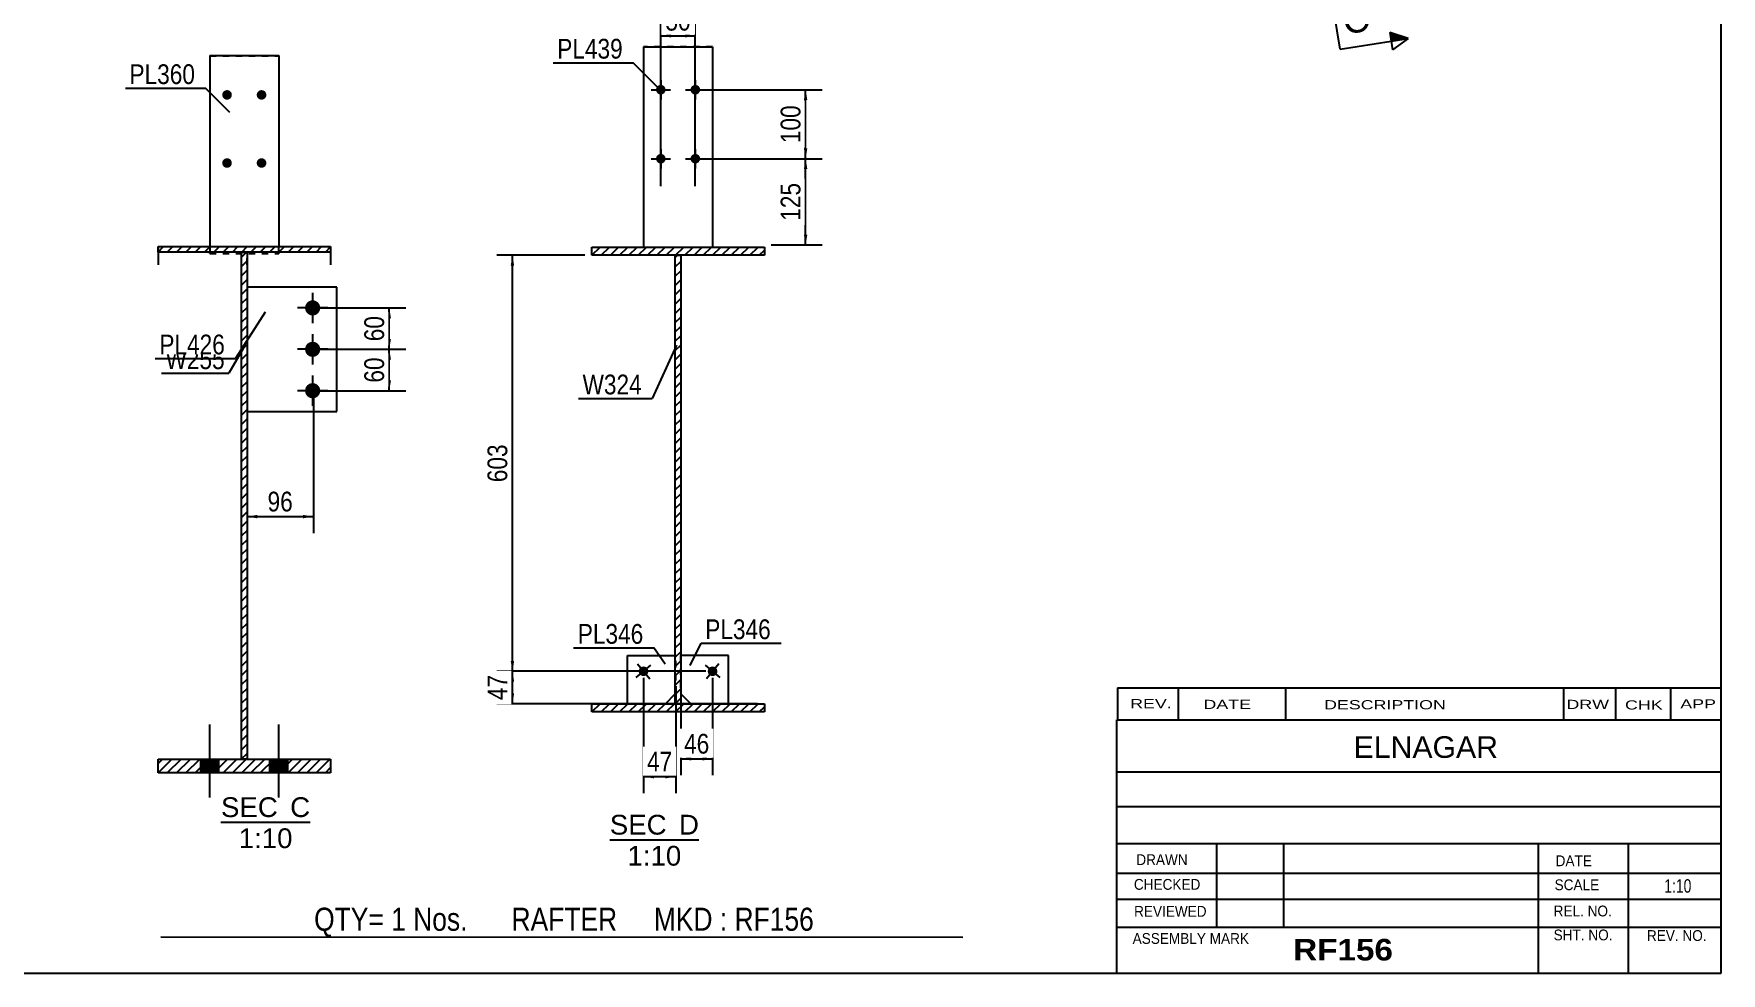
# Model space of a CAD drawing. Header units: millimetres. Extents: x -1016 to -614, y -184 to 93.
# Drawn here: x -858.4 to -613.9, y -184.1 to -47.9 of the extents above; entities that cross this region are included whole.
import ezdxf

# ---------------------------------------------------------------- set-up
doc = ezdxf.new("R2010")
doc.units = ezdxf.units.MM
doc.linetypes.add('DXK_LINE_DOT1', pattern=[1.8814, 0.9407, -0.9407])
doc.styles.add('Arial', font='ARIAL.TTF', dxfattribs={"height": 0.2})
doc.styles.add('Arial Bold', font='ARIALBD.TTF', dxfattribs={"height": 0.2})
doc.styles.add('Arial Narrow', font='ARIALN.TTF', dxfattribs={"height": 0.2})

# ---------------------------------------------------------------- blocks, each defined once
blk = doc.blocks.new('Unknown-624476566-1210')
at = {"color": 5, "linetype": 'Continuous'}
for p, q in [((-613.91, -184.05), (-613.91, 92.95)), ((-1013.91, -184.05), (-613.91, -184.05))]:
    blk.add_line(p, q, dxfattribs=at)
blk = doc.blocks.new('Unknown-624476566-12 - 1257')
at = {"color": 1, "linetype": 'Continuous'}
blk.add_line((-774.96, -164.7), (-762.05, -164.7), dxfattribs=at)
at = {"color": 0, "linetype": 'Continuous'}
for points in [[(-766.74, -163.95), (-766.74, -160.95), (-774.96, -160.95), (-774.96, -163.95)], [(-762.05, -163.95), (-762.05, -160.95), (-764.94, -160.95), (-764.94, -163.95)], [(-764.62, -168.45), (-764.62, -165.45), (-772.4, -165.45), (-772.4, -168.45)]]:
    blk.add_wipeout(points, dxfattribs=at)
at = {"color": 136, "linetype": 'Continuous', "style": 'Arial'}
for s, height, p in [('SEC', 2.865, (-774.96, -163.95)), ('D', 2.87, (-764.94, -163.95)), ('1:10', 2.865, (-772.4, -168.45))]:
    blk.add_text(s, height=height, dxfattribs=at).set_placement(p)
blk = doc.blocks.new('Unknown-624476566-14 - 1557')
at = {"color": 1, "linetype": 'Continuous'}
blk.add_line((-831.3, -162.16), (-818.39, -162.16), dxfattribs=at)
at = {"color": 0, "linetype": 'Continuous'}
for points in [[(-823.08, -161.41), (-823.08, -158.41), (-831.3, -158.41), (-831.3, -161.41)], [(-818.39, -161.41), (-818.39, -158.41), (-821.28, -158.41), (-821.28, -161.41)], [(-820.95, -165.91), (-820.95, -162.91), (-828.73, -162.91), (-828.73, -165.91)]]:
    blk.add_wipeout(points, dxfattribs=at)
at = {"color": 136, "linetype": 'Continuous', "style": 'Arial'}
for s, height, p in [('SEC', 2.865, (-831.3, -161.41)), ('C', 2.87, (-821.28, -161.41)), ('1:10', 2.865, (-828.73, -165.91))]:
    blk.add_text(s, height=height, dxfattribs=at).set_placement(p)
blk = doc.blocks.new('Bolt-624476566-1288 - 1257')
at = {"linetype": 'Continuous'}
for points in [[(-766.87, -55.98, -1), (-768.27, -55.98, -1)], [(-761.87, -55.98, -1), (-763.27, -55.98, -1)], [(-766.87, -65.98, -1), (-768.27, -65.98, -1)], [(-761.87, -65.98, -1), (-763.27, -65.98, -1)]]:
    blk.add_hatch(color=3, dxfattribs=at).paths.add_polyline_path(points)
at = {"color": 3, "linetype": 'Continuous'}
for p, q in [((-768.97, -55.98), (-766.17, -55.98)), ((-767.57, -54.58), (-767.57, -57.38)), ((-763.97, -55.98), (-761.17, -55.98)), ((-762.57, -54.58), (-762.57, -57.38)), ((-768.97, -65.98), (-766.17, -65.98)), ((-767.57, -64.58), (-767.57, -67.38)), ((-763.97, -65.98), (-761.17, -65.98)), ((-762.57, -64.58), (-762.57, -67.38))]:
    blk.add_line(p, q, dxfattribs=at)
blk = doc.blocks.new('Bolt-624476566-1289 - 1257')
at = {"linetype": 'Continuous'}
blk.add_hatch(color=3, dxfattribs=at).paths.add_polyline_path([(-759.54, -140.73, -1), (-760.61, -139.83, -1)])
at = {"color": 3, "linetype": 'Continuous'}
for p, q in [((-759.17, -139.21), (-760.97, -141.35)), ((-761.14, -139.38), (-759, -141.18))]:
    blk.add_line(p, q, dxfattribs=at)
blk = doc.blocks.new('Part-624476566-1378 - 1257')
at = {"linetype": 'Continuous'}
h = blk.add_hatch(dxfattribs=at)
h.set_pattern_fill('', scale=0.3, style=0, pattern_type=0)
h.set_pattern_definition([(45, (-777.5727, -146.177), (-0.67352, 0.67352), [])])
h.paths.add_polyline_path([(-777.57, -144.98), (-777.57, -146.18), (-752.57, -146.18), (-752.57, -144.98)])
at = {"color": 2, "linetype": 'Continuous'}
for p, q in [((-777.57, -146.18), (-777.57, -144.98)), ((-777.57, -144.98), (-752.57, -144.98)), ((-752.57, -146.18), (-777.57, -146.18)), ((-752.57, -144.98), (-752.57, -146.18))]:
    blk.add_line(p, q, dxfattribs=at)
blk = doc.blocks.new('Bolt-624476566-1290 - 1257')
at = {"linetype": 'Continuous'}
blk.add_hatch(color=3, dxfattribs=at).paths.add_polyline_path([(-769.54, -139.83, -1), (-770.61, -140.73, -1)])
at = {"color": 3, "linetype": 'Continuous'}
for p, q in [((-770.97, -139.21), (-769.17, -141.35)), ((-771.14, -141.18), (-769, -139.38))]:
    blk.add_line(p, q, dxfattribs=at)
blk = doc.blocks.new('Part-624476566-1292 - 1257')
at = {"color": 2, "linetype": 'Continuous'}
for p, q in [((-772.4, -144.98), (-772.4, -137.98)), ((-772.4, -137.98), (-765.47, -137.98)), ((-766.9, -144.98), (-765.47, -143.55))]:
    blk.add_line(p, q, dxfattribs=at)
at = {"color": 7, "linetype": 'DXK_LINE_DOT1'}
for p, q in [((-765.4, -137.98), (-765.47, -137.98)), ((-765.4, -143.48), (-765.4, -137.98)), ((-765.47, -143.55), (-765.4, -143.48)), ((-772.4, -144.98), (-766.9, -144.98))]:
    blk.add_line(p, q, dxfattribs=at)
blk = doc.blocks.new('Part-624476566-1293 - 1257')
at = {"color": 7, "linetype": 'DXK_LINE_DOT1'}
for p, q in [((-764.67, -137.98), (-764.74, -137.98)), ((-764.74, -137.98), (-764.74, -143.48)), ((-764.67, -143.55), (-764.74, -143.48)), ((-763.24, -144.98), (-757.74, -144.98))]:
    blk.add_line(p, q, dxfattribs=at)
at = {"color": 2, "linetype": 'Continuous'}
for p, q in [((-757.74, -137.98), (-764.67, -137.98)), ((-757.74, -144.98), (-757.74, -137.98)), ((-763.24, -144.98), (-764.67, -143.55))]:
    blk.add_line(p, q, dxfattribs=at)
blk = doc.blocks.new('Part-624476566-1294 - 1257')
at = {"color": 2, "linetype": 'Continuous'}
for p, q in [((-770.07, -49.78), (-770.07, -78.78)), ((-770.07, -49.78), (-760.07, -49.78)), ((-760.07, -49.78), (-760.07, -78.78))]:
    blk.add_line(p, q, dxfattribs=at)
at = {"color": 7, "linetype": 'DXK_LINE_DOT1'}
for p, q in [((-760.07, -49.78), (-770.07, -49.78)), ((-770.07, -78.78), (-760.07, -78.78))]:
    blk.add_line(p, q, dxfattribs=at)
blk = doc.blocks.new('Part-624476566-1401 - 1257')
at = {"linetype": 'Continuous'}
h = blk.add_hatch(dxfattribs=at)
h.set_pattern_fill('', scale=0.3, style=0, pattern_type=0)
h.set_pattern_definition([(45, (-765.4727, -144.977), (-0.673519, 0.673519), [])])
h.paths.add_polyline_path([(-765.47, -79.98), (-765.47, -144.98), (-764.67, -144.98), (-764.67, -79.98)])
at = {"color": 2, "linetype": 'Continuous'}
for p, q in [((-765.47, -144.98), (-765.47, -79.98)), ((-765.47, -79.98), (-764.67, -79.98)), ((-764.67, -79.98), (-764.67, -144.98)), ((-764.67, -144.98), (-765.47, -144.98))]:
    blk.add_line(p, q, dxfattribs=at)
blk = doc.blocks.new('Part-624476566-1425 - 1257')
at = {"linetype": 'Continuous'}
h = blk.add_hatch(dxfattribs=at)
h.set_pattern_fill('', scale=0.3, style=0, pattern_type=0)
h.set_pattern_definition([(45, (-777.5727, -79.977), (-0.67352, 0.67352), [])])
h.paths.add_polyline_path([(-777.57, -78.78), (-777.57, -79.98), (-752.57, -79.98), (-752.57, -78.78)])
at = {"color": 2, "linetype": 'Continuous'}
for p, q in [((-777.57, -79.98), (-777.57, -78.78)), ((-777.57, -78.78), (-752.57, -78.78)), ((-752.57, -79.98), (-777.57, -79.98)), ((-752.57, -78.78), (-752.57, -79.98))]:
    blk.add_line(p, q, dxfattribs=at)
blk = doc.blocks.new('Part-624476566-1559 - 1557')
at = {"linetype": 'Continuous'}
h = blk.add_hatch(dxfattribs=at)
h.set_pattern_fill('', scale=0.3, style=0, pattern_type=0)
h.set_pattern_definition([(45, (-840.4223, -79.5155), (-0.67352, 0.67352), [])])
h.paths.add_polyline_path([(-840.42, -78.71), (-840.42, -79.52), (-815.42, -79.52), (-815.42, -78.71)])
at = {"color": 7, "linetype": 'DXK_LINE_DOT1'}
for p, q in [((-840.42, -78.71), (-840.42, -79.52)), ((-815.42, -78.71), (-815.42, -79.52))]:
    blk.add_line(p, q, dxfattribs=at)
at = {"color": 2, "linetype": 'Continuous'}
for p, q in [((-840.42, -79.52), (-840.42, -78.71)), ((-840.42, -78.71), (-815.42, -78.71)), ((-840.42, -79.52), (-840.42, -81.37)), ((-815.42, -79.52), (-840.42, -79.52)), ((-815.42, -78.71), (-815.42, -79.52)), ((-815.42, -79.52), (-815.42, -81.37))]:
    blk.add_line(p, q, dxfattribs=at)
blk = doc.blocks.new('Part-624476566-1572 - 1557')
at = {"linetype": 'Continuous'}
h = blk.add_hatch(dxfattribs=at)
h.set_pattern_fill('', scale=0.3, style=0, pattern_type=0)
h.set_pattern_definition([(45, (-840.4223, -154.9955), (-0.67352, 0.67352), [])])
h.paths.add_polyline_path([(-840.42, -153), (-840.42, -155), (-815.42, -155), (-815.42, -153)])
at = {"color": 2, "linetype": 'Continuous'}
for p, q in [((-840.42, -155), (-840.42, -153)), ((-840.42, -153), (-815.42, -153)), ((-815.42, -153), (-815.42, -155)), ((-815.42, -155), (-840.42, -155))]:
    blk.add_line(p, q, dxfattribs=at)
blk = doc.blocks.new('Part-624476566-1641 - 1557')
at = {"linetype": 'Continuous'}
h = blk.add_hatch(dxfattribs=at)
h.set_pattern_fill('', scale=0.3, style=0, pattern_type=0)
h.set_pattern_definition([(45, (-828.3223, -152.9955), (-0.673519, 0.673519), [])])
h.paths.add_polyline_path([(-828.32, -79.52), (-828.32, -153), (-827.52, -153), (-827.52, -79.52)])
at = {"color": 7, "linetype": 'DXK_LINE_DOT1'}
for p, q in [((-828.32, -81.37), (-828.32, -79.52)), ((-827.52, -81.37), (-827.52, -79.52))]:
    blk.add_line(p, q, dxfattribs=at)
at = {"color": 2, "linetype": 'Continuous'}
for p, q in [((-828.32, -153), (-828.32, -79.52)), ((-828.32, -79.52), (-827.52, -79.52)), ((-827.52, -79.52), (-827.52, -153)), ((-827.52, -153), (-828.32, -153))]:
    blk.add_line(p, q, dxfattribs=at)
blk = doc.blocks.new('Part-624476566-1609 - 1557')
at = {"color": 2, "linetype": 'Continuous'}
for p, q in [((-814.52, -84.61), (-827.52, -84.61)), ((-814.52, -102.61), (-814.52, -84.61)), ((-827.52, -102.61), (-814.52, -102.61))]:
    blk.add_line(p, q, dxfattribs=at)
at = {"color": 7, "linetype": 'DXK_LINE_DOT1'}
blk.add_line((-827.52, -84.61), (-827.52, -102.61), dxfattribs=at)
blk = doc.blocks.new('Part-624476566-1619 - 1557')
at = {"color": 2, "linetype": 'Continuous'}
for p, q in [((-832.92, -51), (-832.92, -78.71)), ((-832.92, -51), (-822.92, -51)), ((-822.92, -51), (-822.92, -78.71))]:
    blk.add_line(p, q, dxfattribs=at)
at = {"color": 7, "linetype": 'DXK_LINE_DOT1'}
for p, q in [((-832.92, -51.08), (-822.92, -51.08)), ((-832.92, -78.71), (-832.92, -79.64)), ((-832.92, -79.72), (-832.92, -79.64)), ((-832.92, -79.64), (-822.92, -79.64)), ((-832.92, -79.72), (-822.92, -79.72)), ((-822.92, -79.64), (-822.92, -78.71)), ((-822.92, -79.64), (-822.92, -79.72))]:
    blk.add_line(p, q, dxfattribs=at)
blk = doc.blocks.new('Bolt-624476566-1646 - 1557')
at = {"linetype": 'Continuous'}
for points in [[(-834.22, -155), (-831.62, -155), (-831.62, -153), (-834.22, -153)], [(-824.22, -155), (-821.62, -155), (-821.62, -153), (-824.22, -153)]]:
    blk.add_hatch(color=3, dxfattribs=at).paths.add_polyline_path(points)
at = {"color": 3, "linetype": 'Continuous'}
for p, q in [((-832.92, -158.59), (-832.92, -148)), ((-822.92, -158.59), (-822.92, -148)), ((-834.22, -155), (-834.22, -153)), ((-831.62, -155), (-831.62, -153)), ((-824.22, -155), (-824.22, -153)), ((-821.62, -155), (-821.62, -153))]:
    blk.add_line(p, q, dxfattribs=at)
blk = doc.blocks.new('Bolt-624476566-1657 - 1557')
at = {"linetype": 'Continuous'}
for points in [[(-818.02, -88.71, -1), (-818.02, -86.51, -1)], [(-818.02, -94.71, -1), (-818.02, -92.51, -1)], [(-818.02, -100.71, -1), (-818.02, -98.51, -1)]]:
    blk.add_hatch(color=3, dxfattribs=at).paths.add_polyline_path(points)
at = {"color": 3, "linetype": 'Continuous'}
for p, q in [((-818.02, -85.41), (-818.02, -89.81)), ((-815.82, -87.61), (-820.22, -87.61)), ((-818.02, -91.41), (-818.02, -95.81)), ((-815.82, -93.61), (-820.22, -93.61)), ((-818.02, -97.41), (-818.02, -101.81)), ((-815.82, -99.61), (-820.22, -99.61))]:
    blk.add_line(p, q, dxfattribs=at)
blk = doc.blocks.new('Bolt-624476566-1665 - 1557')
at = {"linetype": 'Continuous'}
for points in [[(-830.42, -57.42), (-830.57, -57.41), (-830.71, -57.36), (-830.83, -57.29), (-830.94, -57.19), (-831.03, -57.08), (-831.09, -56.94), (-831.12, -56.8), (-831.12, -56.66), (-831.09, -56.52), (-831.03, -56.38), (-830.94, -56.27), (-830.83, -56.17), (-830.71, -56.1), (-830.57, -56.05), (-830.42, -56.04), (-830.28, -56.05), (-830.14, -56.1), (-830.01, -56.17), (-829.9, -56.27), (-829.82, -56.38), (-829.76, -56.52), (-829.73, -56.66), (-829.73, -56.8), (-829.76, -56.94), (-829.82, -57.08), (-829.9, -57.19), (-830.01, -57.29), (-830.14, -57.36), (-830.28, -57.41)], [(-825.42, -57.42), (-825.57, -57.41), (-825.71, -57.36), (-825.83, -57.29), (-825.94, -57.19), (-826.03, -57.08), (-826.09, -56.94), (-826.12, -56.8), (-826.12, -56.66), (-826.09, -56.52), (-826.03, -56.38), (-825.94, -56.27), (-825.83, -56.17), (-825.71, -56.1), (-825.57, -56.05), (-825.42, -56.04), (-825.28, -56.05), (-825.14, -56.1), (-825.01, -56.17), (-824.9, -56.27), (-824.82, -56.38), (-824.76, -56.52), (-824.73, -56.66), (-824.73, -56.8), (-824.76, -56.94), (-824.82, -57.08), (-824.9, -57.19), (-825.01, -57.29), (-825.14, -57.36), (-825.28, -57.41)], [(-830.42, -67.3), (-830.57, -67.28), (-830.71, -67.24), (-830.83, -67.17), (-830.94, -67.07), (-831.03, -66.95), (-831.09, -66.82), (-831.12, -66.68), (-831.12, -66.53), (-831.09, -66.39), (-831.03, -66.26), (-830.94, -66.14), (-830.83, -66.05), (-830.71, -65.97), (-830.57, -65.93), (-830.42, -65.91), (-830.28, -65.93), (-830.14, -65.97), (-830.01, -66.05), (-829.9, -66.14), (-829.82, -66.26), (-829.76, -66.39), (-829.73, -66.53), (-829.73, -66.68), (-829.76, -66.82), (-829.82, -66.95), (-829.9, -67.07), (-830.01, -67.17), (-830.14, -67.24), (-830.28, -67.28)], [(-825.42, -67.3), (-825.57, -67.28), (-825.71, -67.24), (-825.83, -67.17), (-825.94, -67.07), (-826.03, -66.95), (-826.09, -66.82), (-826.12, -66.68), (-826.12, -66.53), (-826.09, -66.39), (-826.03, -66.26), (-825.94, -66.14), (-825.83, -66.05), (-825.71, -65.97), (-825.57, -65.93), (-825.42, -65.91), (-825.28, -65.93), (-825.14, -65.97), (-825.01, -66.05), (-824.9, -66.14), (-824.82, -66.26), (-824.76, -66.39), (-824.73, -66.53), (-824.73, -66.68), (-824.76, -66.82), (-824.82, -66.95), (-824.9, -67.07), (-825.01, -67.17), (-825.14, -67.24), (-825.28, -67.28)]]:
    blk.add_hatch(color=3, dxfattribs=at).paths.add_polyline_path(points)
at = {"color": 3, "linetype": 'Continuous'}
for p, q in [((-830.42, -56.6), (-830.42, -57.12)), ((-825.42, -56.6), (-825.42, -57.12)), ((-830.42, -66.48), (-830.42, -67)), ((-825.42, -66.48), (-825.42, -67))]:
    blk.add_line(p, q, dxfattribs=at)
blk = doc.blocks.new('StraightDimension-624476566-5812 - 1257')
at = {"linetype": 'Continuous'}
for points in [[(-746.84, -57.48), (-746.59, -55.98), (-746.34, -57.48)], [(-746.34, -64.48), (-746.59, -65.98), (-746.84, -64.48)]]:
    blk.add_hatch(color=7, dxfattribs=at).paths.add_polyline_path(points)
at = {"color": 7, "linetype": 'Continuous'}
for p, q in [((-761.57, -55.98), (-744.19, -55.98)), ((-746.59, -65.98), (-746.59, -55.98)), ((-761.57, -65.98), (-744.19, -65.98))]:
    blk.add_line(p, q, dxfattribs=at)
at = {"color": 0}
blk.add_wipeout([(-746.74, -57.64), (-750.94, -57.64), (-750.94, -64.32), (-746.74, -64.32)], dxfattribs=at)
at = {"color": 3, "style": 'Arial Narrow'}
blk.add_text('100', height=2.863, rotation=90.0002, dxfattribs=at).set_placement((-747.34, -63.72))
blk = doc.blocks.new('StraightDimension-624476566-1529 - 1257')
at = {"linetype": 'Continuous'}
for points in [[(-768.57, -155.8), (-770.07, -155.55), (-768.57, -155.3)], [(-766.9, -155.3), (-765.4, -155.55), (-766.9, -155.8)]]:
    blk.add_hatch(color=7, dxfattribs=at).paths.add_polyline_path(points)
at = {"color": 7, "linetype": 'Continuous'}
for p, q in [((-770.07, -141.25), (-770.07, -157.95)), ((-765.4, -142.45), (-765.4, -157.95)), ((-770.07, -155.55), (-765.4, -155.55))]:
    blk.add_line(p, q, dxfattribs=at)
at = {"color": 0}
blk.add_wipeout([(-765.31, -155.4), (-765.31, -151.2), (-770.17, -151.2), (-770.17, -155.4)], dxfattribs=at)
at = {"color": 3, "style": 'Arial Narrow'}
blk.add_text('47', height=2.863, dxfattribs=at).set_placement((-769.57, -154.8))
blk = doc.blocks.new('StraightDimension-624476566-1512 - 1257')
at = {"linetype": 'Continuous'}
for points in [[(-763.17, -153.21), (-764.67, -152.96), (-763.17, -152.71)], [(-761.57, -152.71), (-760.07, -152.96), (-761.57, -153.21)]]:
    blk.add_hatch(color=7, dxfattribs=at).paths.add_polyline_path(points)
at = {"color": 7, "linetype": 'Continuous'}
for p, q in [((-760.07, -141.25), (-760.07, -155.36)), ((-764.67, -142.21), (-764.67, -155.36)), ((-764.67, -152.96), (-760.07, -152.96))]:
    blk.add_line(p, q, dxfattribs=at)
at = {"color": 0}
blk.add_wipeout([(-759.94, -152.81), (-759.94, -148.61), (-764.8, -148.61), (-764.8, -152.81)], dxfattribs=at)
at = {"color": 3, "style": 'Arial Narrow'}
blk.add_text('46', height=2.863, dxfattribs=at).set_placement((-764.2, -152.21))
blk = doc.blocks.new('StraightDimension-624476566-5192 - 1257')
at = {"linetype": 'Continuous'}
for points in [[(-789.32, -81.48), (-789.07, -79.98), (-788.82, -81.48)], [(-788.82, -138.78), (-789.07, -140.28), (-789.32, -138.78)]]:
    blk.add_hatch(color=7, dxfattribs=at).paths.add_polyline_path(points)
at = {"color": 7, "linetype": 'Continuous'}
for p, q in [((-778.57, -79.98), (-791.32, -79.98)), ((-789.07, -140.28), (-789.07, -79.98)), ((-761.07, -140.28), (-791.32, -140.28))]:
    blk.add_line(p, q, dxfattribs=at)
at = {"color": 0}
blk.add_wipeout([(-789.22, -106.78), (-793.42, -106.78), (-793.42, -113.47), (-789.22, -113.47)], dxfattribs=at)
at = {"color": 3, "style": 'Arial Narrow'}
blk.add_text('603', height=2.863, rotation=90.0002, dxfattribs=at).set_placement((-789.82, -112.87))
blk = doc.blocks.new('StraightDimension-624476566-5193 - 1257')
at = {"linetype": 'Continuous'}
for points in [[(-789.32, -141.78), (-789.07, -140.28), (-788.82, -141.78)], [(-788.82, -143.48), (-789.07, -144.98), (-789.32, -143.48)]]:
    blk.add_hatch(color=7, dxfattribs=at).paths.add_polyline_path(points)
at = {"color": 7, "linetype": 'Continuous'}
for p, q in [((-761.07, -140.28), (-791.32, -140.28)), ((-789.07, -144.98), (-789.07, -140.28)), ((-753.57, -144.98), (-791.32, -144.98))]:
    blk.add_line(p, q, dxfattribs=at)
at = {"color": 0}
blk.add_wipeout([(-789.22, -140.2), (-793.42, -140.2), (-793.42, -145.06), (-789.22, -145.06)], dxfattribs=at)
at = {"color": 3, "style": 'Arial Narrow'}
blk.add_text('47', height=2.863, rotation=90.0002, dxfattribs=at).set_placement((-789.82, -144.46))
blk = doc.blocks.new('StraightDimension-624476566-5247 - 1257')
at = {"linetype": 'Continuous'}
for points in [[(-766.07, -48.41), (-767.57, -48.16), (-766.07, -47.91)], [(-764.07, -47.91), (-762.57, -48.16), (-764.07, -48.41)]]:
    blk.add_hatch(color=7, dxfattribs=at).paths.add_polyline_path(points)
at = {"color": 7, "linetype": 'Continuous'}
for p, q in [((-767.57, -69.98), (-767.57, -45.91)), ((-762.57, -69.98), (-762.57, -45.91)), ((-767.57, -48.16), (-762.57, -48.16))]:
    blk.add_line(p, q, dxfattribs=at)
at = {"color": 0}
blk.add_wipeout([(-762.64, -48.01), (-762.64, -43.81), (-767.5, -43.81), (-767.5, -48.01)], dxfattribs=at)
at = {"color": 3, "style": 'Arial Narrow'}
blk.add_text('50', height=2.863, dxfattribs=at).set_placement((-766.9, -47.41))
blk = doc.blocks.new('StraightDimension-624476566-5813 - 1257')
at = {"linetype": 'Continuous'}
for points in [[(-746.84, -67.48), (-746.59, -65.98), (-746.34, -67.48)], [(-746.34, -76.98), (-746.59, -78.48), (-746.84, -76.98)]]:
    blk.add_hatch(color=7, dxfattribs=at).paths.add_polyline_path(points)
at = {"color": 7, "linetype": 'Continuous'}
for p, q in [((-761.57, -65.98), (-744.19, -65.98)), ((-746.59, -78.48), (-746.59, -65.98)), ((-751.57, -78.48), (-744.19, -78.48))]:
    blk.add_line(p, q, dxfattribs=at)
at = {"color": 0}
blk.add_wipeout([(-746.74, -68.89), (-750.94, -68.89), (-750.94, -75.57), (-746.74, -75.57)], dxfattribs=at)
at = {"color": 3, "style": 'Arial Narrow'}
blk.add_text('125', height=2.863, rotation=90.0002, dxfattribs=at).set_placement((-747.34, -74.97))
blk = doc.blocks.new('StraightDimension-624476566-1683 - 1557')
at = {"linetype": 'Continuous'}
for points in [[(-826.02, -118.11), (-827.52, -117.86), (-826.02, -117.61)], [(-819.42, -117.61), (-817.92, -117.86), (-819.42, -118.11)]]:
    blk.add_hatch(color=7, dxfattribs=at).paths.add_polyline_path(points)
at = {"color": 7, "linetype": 'Continuous'}
for p, q in [((-817.92, -100.61), (-817.92, -120.26)), ((-827.52, -103.61), (-827.52, -120.26)), ((-827.52, -117.86), (-817.92, -117.86))]:
    blk.add_line(p, q, dxfattribs=at)
at = {"color": 0}
blk.add_wipeout([(-820.29, -117.71), (-820.29, -113.51), (-825.15, -113.51), (-825.15, -117.71)], dxfattribs=at)
at = {"color": 3, "style": 'Arial Narrow'}
blk.add_text('96', height=2.863, dxfattribs=at).set_placement((-824.55, -117.11))
blk = doc.blocks.new('StraightDimension-624476566-1680 - 1557')
at = {"linetype": 'Continuous'}
for points in [[(-807.17, -89.11), (-806.92, -87.61), (-806.67, -89.11)], [(-806.67, -92.11), (-806.92, -93.61), (-807.17, -92.11)]]:
    blk.add_hatch(color=7, dxfattribs=at).paths.add_polyline_path(points)
at = {"color": 7, "linetype": 'Continuous'}
for p, q in [((-816.92, -87.61), (-804.52, -87.61)), ((-806.92, -93.61), (-806.92, -87.61)), ((-816.92, -93.61), (-804.52, -93.61))]:
    blk.add_line(p, q, dxfattribs=at)
at = {"color": 0}
blk.add_wipeout([(-807.07, -88.18), (-811.27, -88.18), (-811.27, -93.04), (-807.07, -93.04)], dxfattribs=at)
at = {"color": 3, "style": 'Arial Narrow'}
blk.add_text('60', height=2.863, rotation=90.0002, dxfattribs=at).set_placement((-807.67, -92.44))
blk = doc.blocks.new('StraightDimension-624476566-1681 - 1557')
at = {"linetype": 'Continuous'}
for points in [[(-807.17, -95.11), (-806.92, -93.61), (-806.67, -95.11)], [(-806.67, -98.11), (-806.92, -99.61), (-807.17, -98.11)]]:
    blk.add_hatch(color=7, dxfattribs=at).paths.add_polyline_path(points)
at = {"color": 7, "linetype": 'Continuous'}
for p, q in [((-816.92, -93.61), (-804.52, -93.61)), ((-806.92, -99.61), (-806.92, -93.61)), ((-816.92, -99.61), (-804.52, -99.61))]:
    blk.add_line(p, q, dxfattribs=at)
at = {"color": 0}
blk.add_wipeout([(-807.07, -94.18), (-811.27, -94.18), (-811.27, -99.04), (-807.07, -99.04)], dxfattribs=at)
at = {"color": 3, "style": 'Arial Narrow'}
blk.add_text('60', height=2.863, rotation=90.0002, dxfattribs=at).set_placement((-807.67, -98.44))
blk = doc.blocks.new('CBS_CALLOFF-624476566-9103')
at = {"color": 7, "linetype": 'Continuous'}
blk.add_line((-840.03, -178.78), (-723.8, -178.8), dxfattribs=at)
at = {"color": 3, "linetype": 'Continuous', "style": 'Arial Narrow'}
blk.add_text('QTY= 1 Nos.      RAFTER     MKD : RF156', height=3.3405, dxfattribs=at).set_placement((-817.81, -177.89))
blk = doc.blocks.new('CBS_NAME_BLOG-624476566-9104')
at = {"color": 7, "linetype": 'Continuous'}
for p, q in [((-701.51, -147.3), (-613.99, -147.3)), ((-701.51, -184.01), (-701.51, -147.3)), ((-701.5, -154.84), (-613.99, -154.84)), ((-701.43, -159.89), (-613.91, -159.89)), ((-701.51, -165.26), (-613.99, -165.26)), ((-686.98, -177.37), (-686.98, -165.27)), ((-677.3, -177.34), (-677.3, -165.28)), ((-640.38, -184.01), (-640.38, -165.28)), ((-627.33, -184.01), (-627.33, -165.27)), ((-701.5, -169.56), (-613.91, -169.54)), ((-701.51, -173.31), (-613.99, -173.31)), ((-701.51, -177.35), (-613.99, -177.35)), ((-701.51, -184.05), (-613.91, -184.05))]:
    blk.add_line(p, q, dxfattribs=at)
at = {"color": 3, "linetype": 'Continuous', "style": 'Arial'}
blk.add_text('ELNAGAR', height=3.133, dxfattribs=at).set_placement((-667.18, -152.83))
at = {"color": 3, "linetype": 'Continuous'}
for s, height, style, width, p in [('DRAWN', 1.566, 'Arial', 0.9, (-698.67, -168.37)), ('DATE', 1.566, 'Arial', 0.9, (-637.91, -168.53)), ('CHECKED', 1.566, 'Arial', 0.9, (-699.02, -171.95)), ('SCALE', 1.566, 'Arial', 0.9, (-638.06, -172.01)), ('1:10', 1.957, 'Arial Narrow', 0.9, (-622.17, -172.37)), ('REVIEWED', 1.566, 'Arial', 0.9, (-698.99, -175.86)), ('REL. NO.', 1.566, 'Arial', 0.9, (-638.2, -175.81)), ('ASSEMBLY MARK', 1.5663, 'Arial', 0.9, (-699.2, -179.79)), ('SHT. NO.', 1.566, 'Arial', 0.9, (-638.2, -179.28)), ('REV. NO.', 1.566, 'Arial', 0.9, (-624.68, -179.37)), ('RF156', 3.131, 'Arial Bold', 1.1, (-675.93, -182.2))]:
    blk.add_text(s, height=height, dxfattribs=dict(at, style=style, width=width)).set_placement(p)
blk = doc.blocks.new('CBS_REVISION-624476566-9105')
at = {"color": 7, "linetype": 'Continuous'}
for p, q in [((-701.42, -142.67), (-613.92, -142.67)), ((-701.42, -142.67), (-701.42, -147.3)), ((-692.63, -142.67), (-692.63, -147.3)), ((-677.03, -142.67), (-677.03, -147.24)), ((-636.77, -142.67), (-636.77, -147.3)), ((-629.23, -142.67), (-629.23, -147.3)), ((-621.28, -142.67), (-621.28, -147.3)), ((-701.42, -147.3), (-613.92, -147.3))]:
    blk.add_line(p, q, dxfattribs=at)
at = {"color": 7, "style": 'Arial Narrow', "width": 1.7}
for s, height, p in [('REV.', 1.326, (-699.56, -145.63)), ('DATE', 1.326, (-688.94, -145.74)), ('DESCRIPTION', 1.3257, (-671.46, -145.79)), ('DRW', 1.326, (-636.34, -145.74)), ('CHK', 1.326, (-627.86, -145.82)), ('APP', 1.326, (-619.85, -145.67))]:
    blk.add_text(s, height=height, dxfattribs=at).set_placement(p)
blk = doc.blocks.new('SectionMark-624476566-3178 - 1694')
at = {"linetype": 'Continuous'}
for points in [[(-679.85, 64.97), (-680.05, 66.2), (-677.58, 66.6)], [(-661.74, -48.94), (-661.94, -47.71), (-659.27, -48.55)]]:
    blk.add_hatch(color=30, dxfattribs=at).paths.add_polyline_path(points)
at = {"color": 30, "linetype": 'Continuous'}
for p, q in [((-679.85, 64.97), (-680.25, 67.44)), ((-680.25, 67.44), (-677.58, 66.6)), ((-677.58, 66.6), (-679.85, 64.97)), ((-659.27, -48.55), (-661.94, -47.71)), ((-661.94, -47.71), (-661.54, -50.18)), ((-659.27, -48.55), (-661.54, -50.18))]:
    blk.add_line(p, q, dxfattribs=at)
at = {"color": 0, "linetype": 'Continuous'}
for points in [[(-681.72, 59.86), (-682.35, 63.81), (-686.15, 63.21), (-685.53, 59.26)], [(-664.67, -47.39), (-665.3, -43.43), (-669.1, -44.04), (-668.47, -47.99)]]:
    blk.add_wipeout(points, dxfattribs=at)
at = {"color": 30, "linetype": 'Continuous'}
for p, q in [((-687.46, 65.02), (-677.58, 66.6)), ((-687.46, 65.02), (-685.89, 55.15)), ((-669.15, -50.12), (-670.72, -40.25)), ((-669.15, -50.12), (-659.27, -48.55))]:
    blk.add_line(p, q, dxfattribs=at)
at = {"color": 96, "linetype": 'Continuous', "style": 'Arial'}
for p in [(-685.53, 59.26), (-668.47, -47.99)]:
    blk.add_text('C', height=3.82, rotation=9.0355, dxfattribs=at).set_placement(p)
blk = doc.blocks.new('Mark-624476566-1397 - 1257')
at = {"color": 7, "linetype": 'Continuous'}
blk.add_line((-765.28, -93.01), (-768.82, -100.74), dxfattribs=at)
at = {"color": 0}
blk.add_wipeout([(-770.32, -100.14), (-770.32, -97.14), (-778.91, -97.14), (-778.91, -100.14)], dxfattribs=at)
blk.add_wipeout([(-770.32, -100.14), (-770.32, -97.14), (-778.91, -97.14), (-778.91, -100.14)], dxfattribs=at)
at = {"color": 7, "linetype": 'Continuous'}
blk.add_line((-779.51, -100.74), (-768.82, -100.74), dxfattribs=at)
at = {"color": 3, "style": 'Arial Narrow'}
blk.add_text('W324', height=2.863, dxfattribs=at).set_placement((-778.91, -100.14))
blk = doc.blocks.new('Mark-624476566-5161 - 1257')
at = {"color": 7, "linetype": 'Continuous'}
blk.add_line((-768.04, -55.61), (-771.58, -52.07), dxfattribs=at)
at = {"color": 0}
blk.add_wipeout([(-773.08, -51.47), (-773.08, -48.47), (-782.58, -48.47), (-782.58, -51.47)], dxfattribs=at)
blk.add_wipeout([(-773.08, -51.47), (-773.08, -48.47), (-782.58, -48.47), (-782.58, -51.47)], dxfattribs=at)
at = {"color": 7, "linetype": 'Continuous'}
blk.add_line((-783.18, -52.07), (-771.58, -52.07), dxfattribs=at)
at = {"color": 3, "style": 'Arial Narrow'}
blk.add_text('PL439', height=2.863, dxfattribs=at).set_placement((-782.58, -51.47))
blk = doc.blocks.new('Mark-624476566-5177 - 1257')
at = {"color": 7, "linetype": 'Continuous'}
blk.add_line((-766.94, -139.23), (-768.6, -136.89), dxfattribs=at)
at = {"color": 0}
blk.add_wipeout([(-770.1, -136.29), (-770.1, -133.29), (-779.6, -133.29), (-779.6, -136.29)], dxfattribs=at)
blk.add_wipeout([(-770.1, -136.29), (-770.1, -133.29), (-779.6, -133.29), (-779.6, -136.29)], dxfattribs=at)
at = {"color": 7, "linetype": 'Continuous'}
blk.add_line((-780.2, -136.89), (-768.6, -136.89), dxfattribs=at)
at = {"color": 3, "style": 'Arial Narrow'}
blk.add_text('PL346', height=2.863, dxfattribs=at).set_placement((-779.6, -136.29))
blk = doc.blocks.new('Mark-624476566-5180 - 1257')
at = {"color": 0}
blk.add_wipeout([(-751.63, -135.62), (-751.63, -132.62), (-761.13, -132.62), (-761.13, -135.62)], dxfattribs=at)
blk.add_wipeout([(-751.63, -135.62), (-751.63, -132.62), (-761.13, -132.62), (-761.13, -135.62)], dxfattribs=at)
at = {"color": 7, "linetype": 'Continuous'}
for p, q in [((-763.3, -139.42), (-761.73, -136.22)), ((-761.73, -136.22), (-750.13, -136.22))]:
    blk.add_line(p, q, dxfattribs=at)
at = {"color": 3, "style": 'Arial Narrow'}
blk.add_text('PL346', height=2.863, dxfattribs=at).set_placement((-761.13, -135.62))
blk = doc.blocks.new('Mark-624476566-1637 - 1557')
at = {"color": 0}
blk.add_wipeout([(-830.75, -96.48), (-830.75, -93.48), (-839.34, -93.48), (-839.34, -96.48)], dxfattribs=at)
blk.add_wipeout([(-830.75, -96.48), (-830.75, -93.48), (-839.34, -93.48), (-839.34, -96.48)], dxfattribs=at)
at = {"color": 7, "linetype": 'Continuous'}
for p in [(-828.11, -93.49), (-839.94, -97.08)]:
    blk.add_line(p, (-830.15, -97.08), dxfattribs=at)
at = {"color": 3, "style": 'Arial Narrow'}
blk.add_text('W255', height=2.863, dxfattribs=at).set_placement((-839.34, -96.48))
blk = doc.blocks.new('Mark-624476566-1605 - 1557')
at = {"color": 7, "linetype": 'Continuous'}
blk.add_line((-824.89, -88.24), (-829.22, -94.94), dxfattribs=at)
at = {"color": 0}
blk.add_wipeout([(-830.72, -94.34), (-830.72, -91.34), (-840.23, -91.34), (-840.23, -94.34)], dxfattribs=at)
blk.add_wipeout([(-830.72, -94.34), (-830.72, -91.34), (-840.23, -91.34), (-840.23, -94.34)], dxfattribs=at)
at = {"color": 7, "linetype": 'Continuous'}
blk.add_line((-840.83, -94.94), (-829.22, -94.94), dxfattribs=at)
at = {"color": 3, "style": 'Arial Narrow'}
blk.add_text('PL426', height=2.863, dxfattribs=at).set_placement((-840.23, -94.34))
blk = doc.blocks.new('Mark-624476566-6132 - 1557')
at = {"color": 7, "linetype": 'Continuous'}
blk.add_line((-830.02, -59.29), (-833.56, -55.76), dxfattribs=at)
at = {"color": 0}
blk.add_wipeout([(-835.06, -55.16), (-835.06, -52.16), (-844.56, -52.16), (-844.56, -55.16)], dxfattribs=at)
blk.add_wipeout([(-835.06, -55.16), (-835.06, -52.16), (-844.56, -52.16), (-844.56, -55.16)], dxfattribs=at)
at = {"color": 7, "linetype": 'Continuous'}
blk.add_line((-845.16, -55.76), (-833.56, -55.76), dxfattribs=at)
at = {"color": 3, "style": 'Arial Narrow'}
blk.add_text('PL360', height=2.863, dxfattribs=at).set_placement((-844.56, -55.16))

msp = doc.modelspace()

# ---------------------------------------------------------------- block references
for name in ['Unknown-624476566-1210', 'Part-624476566-1619 - 1557', 'Part-624476566-1294 - 1257', 'Bolt-624476566-1665 - 1557', 'Bolt-624476566-1288 - 1257', 'Part-624476566-1559 - 1557', 'Part-624476566-1641 - 1557', 'Part-624476566-1425 - 1257', 'Part-624476566-1401 - 1257', 'Part-624476566-1609 - 1557', 'Bolt-624476566-1657 - 1557', 'Part-624476566-1292 - 1257', 'Bolt-624476566-1290 - 1257', 'Part-624476566-1293 - 1257', 'Bolt-624476566-1289 - 1257', 'CBS_REVISION-624476566-9105', 'Part-624476566-1378 - 1257', 'CBS_NAME_BLOG-624476566-9104', 'Part-624476566-1572 - 1557', 'CBS_CALLOFF-624476566-9103']:
    msp.add_blockref(name, (0, 0))

# ---------------------------------------------------------------- next in the draw order: block references
for name in ['SectionMark-624476566-3178 - 1694', 'Mark-624476566-6132 - 1557', 'StraightDimension-624476566-5812 - 1257', 'StraightDimension-624476566-1680 - 1557', 'Mark-624476566-1637 - 1557', 'StraightDimension-624476566-1683 - 1557', 'StraightDimension-624476566-1529 - 1257', 'Unknown-624476566-14 - 1557', 'Unknown-624476566-12 - 1257']:
    msp.add_blockref(name, (0, 0))

# ---------------------------------------------------------------- next in the draw order: block references
for name in ['StraightDimension-624476566-5247 - 1257', 'Mark-624476566-1605 - 1557', 'StraightDimension-624476566-1681 - 1557', 'StraightDimension-624476566-1512 - 1257', 'Bolt-624476566-1646 - 1557']:
    msp.add_blockref(name, (0, 0))

# ---------------------------------------------------------------- next in the draw order: block references
for name in ['Mark-624476566-5161 - 1257', 'StraightDimension-624476566-5813 - 1257', 'StraightDimension-624476566-5192 - 1257']:
    msp.add_blockref(name, (0, 0))

# ---------------------------------------------------------------- next in the draw order: block references
for name in ['Mark-624476566-1397 - 1257', 'StraightDimension-624476566-5193 - 1257']:
    msp.add_blockref(name, (0, 0))

# ---------------------------------------------------------------- next in the draw order: block references
for name in ['Mark-624476566-5177 - 1257', 'Mark-624476566-5180 - 1257']:
    msp.add_blockref(name, (0, 0))

doc.saveas('drawing.dxf')
